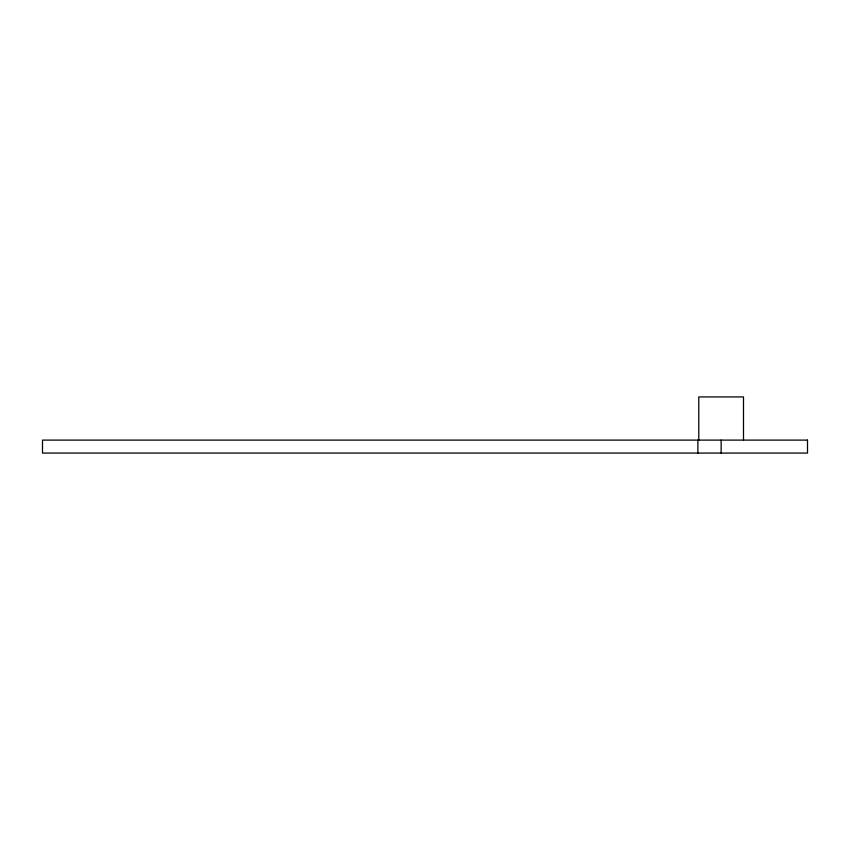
<?xml version="1.0" encoding="UTF-8"?>
<svg xmlns="http://www.w3.org/2000/svg" width="850" height="850" viewBox="0 0 850 850"><rect width="100%" height="100%" fill="white"/><g stroke="black" fill="none" stroke-linecap="round" stroke-linejoin="round"><path stroke-width="1.27" d="M743.495 440.109L743.495 396.929L698.785 396.929L698.785 440.109M721.14 440.109L721.14 453.071M697.882 440.109L697.882 453.071M807.5 440.109L42.5 440.109L42.5 453.071L807.5 453.071L807.5 440.109"/></g></svg>
